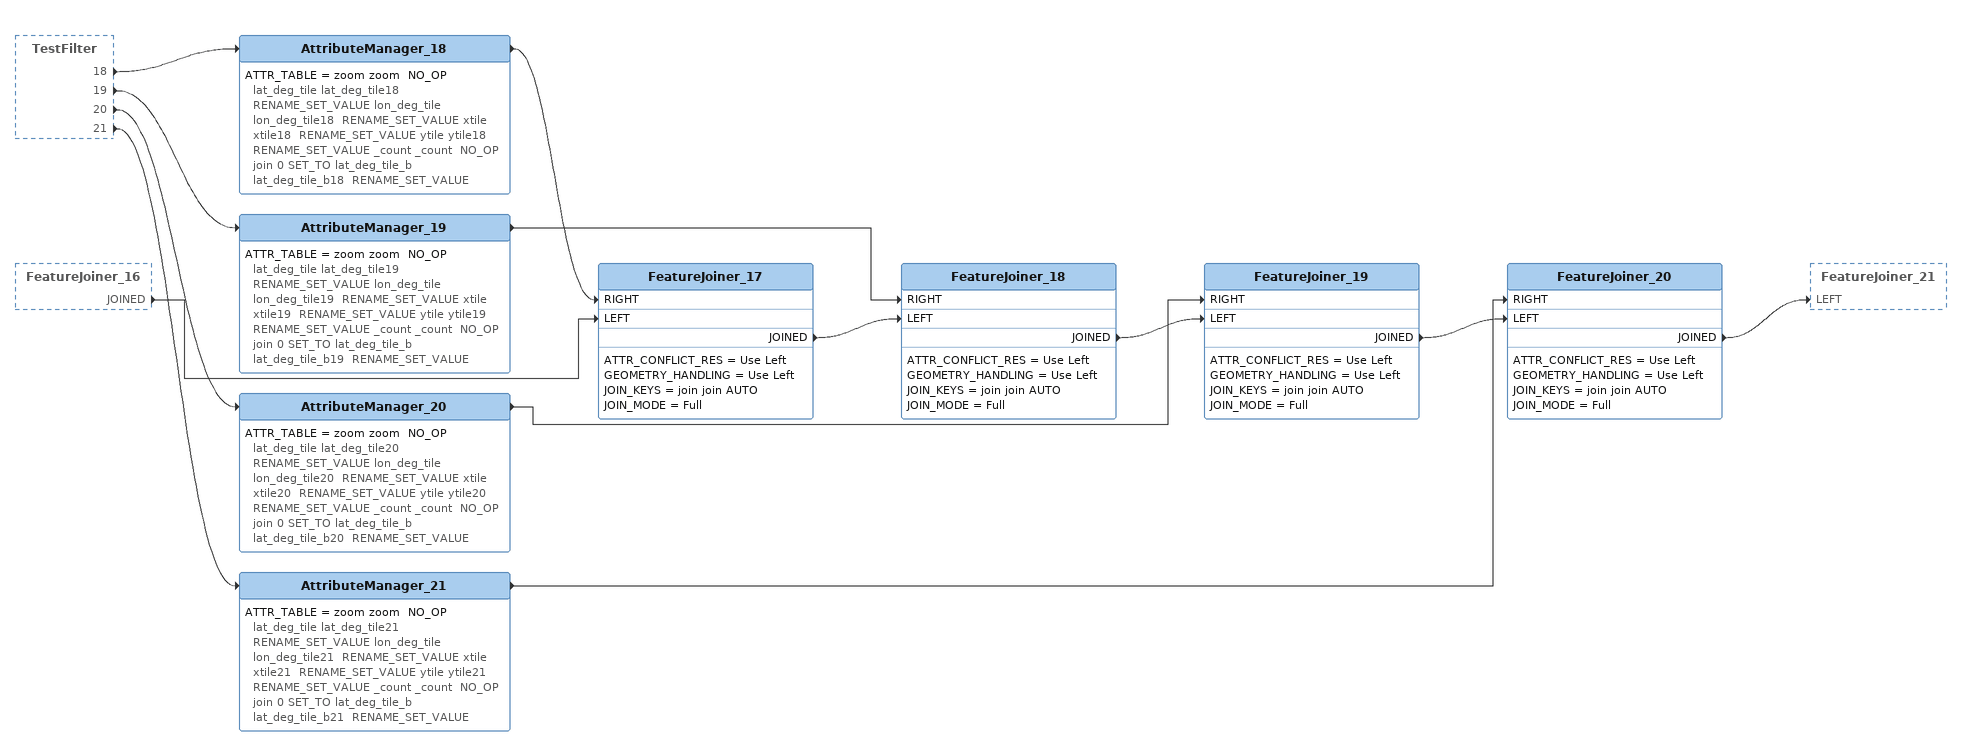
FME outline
TestFilter [outside]
    18 -> AttributeManager_18
    19 -> AttributeManager_19
    20 -> AttributeManager_20
    21 -> AttributeManager_21
FeatureJoiner_16 [outside]
    JOINED -> FeatureJoiner_17 [LEFT]
AttributeManager_18
    ATTR_TABLE = zoom zoom  NO_OP lat_deg_tile lat_deg_tile18  RENAME_SET_VALUE lon_deg_tile lon_deg_tile18  RENAME_SET_VALUE xtile xtile18  RENAME_SET_VALUE ytile ytile18  RENAME_SET_VALUE _count _count  NO_OP  join 0 SET_TO lat_deg_tile_b lat_deg_tile_b18  RENAME_SET_VALUE
    -> FeatureJoiner_17 [RIGHT]
FeatureJoiner_17
    ATTR_CONFLICT_RES = Use Left
    GEOMETRY_HANDLING = Use Left
    JOIN_KEYS = join join AUTO
    JOIN_MODE = Full
    JOINED -> FeatureJoiner_18 [LEFT]
AttributeManager_19
    ATTR_TABLE = zoom zoom  NO_OP lat_deg_tile lat_deg_tile19  RENAME_SET_VALUE lon_deg_tile lon_deg_tile19  RENAME_SET_VALUE xtile xtile19  RENAME_SET_VALUE ytile ytile19  RENAME_SET_VALUE _count _count  NO_OP  join 0 SET_TO lat_deg_tile_b lat_deg_tile_b19  RENAME_SET_VALUE
    -> FeatureJoiner_18 [RIGHT]
FeatureJoiner_18
    ATTR_CONFLICT_RES = Use Left
    GEOMETRY_HANDLING = Use Left
    JOIN_KEYS = join join AUTO
    JOIN_MODE = Full
    JOINED -> FeatureJoiner_19 [LEFT]
AttributeManager_20
    ATTR_TABLE = zoom zoom  NO_OP lat_deg_tile lat_deg_tile20  RENAME_SET_VALUE lon_deg_tile lon_deg_tile20  RENAME_SET_VALUE xtile xtile20  RENAME_SET_VALUE ytile ytile20  RENAME_SET_VALUE _count _count  NO_OP  join 0 SET_TO lat_deg_tile_b lat_deg_tile_b20  RENAME_SET_VALUE
    -> FeatureJoiner_19 [RIGHT]
FeatureJoiner_19
    ATTR_CONFLICT_RES = Use Left
    GEOMETRY_HANDLING = Use Left
    JOIN_KEYS = join join AUTO
    JOIN_MODE = Full
    JOINED -> FeatureJoiner_20 [LEFT]
AttributeManager_21
    ATTR_TABLE = zoom zoom  NO_OP lat_deg_tile lat_deg_tile21  RENAME_SET_VALUE lon_deg_tile lon_deg_tile21  RENAME_SET_VALUE xtile xtile21  RENAME_SET_VALUE ytile ytile21  RENAME_SET_VALUE _count _count  NO_OP  join 0 SET_TO lat_deg_tile_b lat_deg_tile_b21  RENAME_SET_VALUE
    -> FeatureJoiner_20 [RIGHT]
FeatureJoiner_20
    ATTR_CONFLICT_RES = Use Left
    GEOMETRY_HANDLING = Use Left
    JOIN_KEYS = join join AUTO
    JOIN_MODE = Full
    JOINED -> FeatureJoiner_21 [LEFT]
